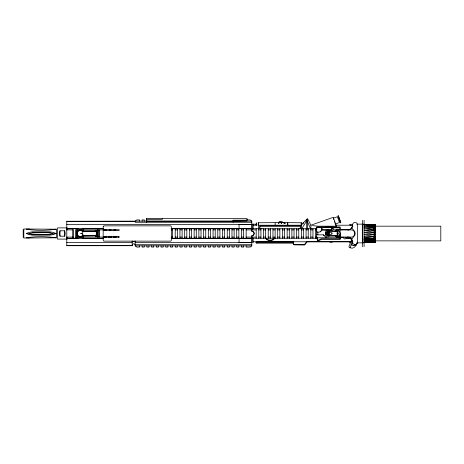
<?xml version="1.0" encoding="UTF-8"?>
<svg xmlns="http://www.w3.org/2000/svg" width="464" height="464" viewBox="0 0 464 464"><rect width="100%" height="100%" fill="white"/><g stroke="black" fill="none" stroke-linecap="round" stroke-linejoin="round"><path stroke-width="0.7" d="M73.034 228.735L73.034 238.247L73.034 229.889L66.793 229.889L67.628 228.735L77.372 228.735L79.28 229.384A4.501 3.207 0 0 0 81.519 229.384L83.433 228.735L103.553 228.735M75.997 228.735L75.992 238.247L75.992 229.889L77.911 229.889L77.372 228.735M232.858 220.997L146.96 220.997L146.346 219.785M357.471 242.057C356.828 245.195 353.817 249.557 350.146 247.799C352.095 241.1 354.664 237.162 344.3 238.914L343.87 238.629L343.836 237.029M321.511 227.528C322.729 230.956 319.87 233.125 316.581 231.855M332.073 227.528L332.073 230.167L331.458 229.686L322.115 229.686L320.212 231.855M328.506 230.167L328.732 230.208A0.592 0.592 0 0 1 329.098 230.753L335.553 230.904L335.779 230.26L336.661 229.912L352.031 229.912C355.563 230.318 355.563 236.669 352.031 237.075L339.897 237.075M339.259 235.538C339.12 237.22 336.313 237.324 335.553 236.06L329.098 236.205A0.592 0.592 0 0 1 328.506 236.797L327.155 236.797A1.392 1.392 0 0 1 325.763 235.405L325.763 231.559A1.392 1.392 0 0 1 327.155 230.167M278.702 223.532L279.316 222.36M351.811 227.836A4.715 4.715 0 0 1 347.89 229.929A4.721 4.721 0 0 0 351.799 227.836L352.611 225.214A2.459 2.459 0 0 1 354.693 222.43A2.459 2.459 0 0 1 357.477 224.512L357.466 242.475A2.459 2.459 0 0 1 354.682 244.557A2.459 2.459 0 0 1 352.594 241.773L351.799 239.151A4.721 4.721 0 0 0 347.878 237.058L347.449 237.058M352.831 241.303L351.938 244.94L351.097 244.493C352.164 245.502 354.438 246.523 355.012 244.441M60.013 230.788L59.694 232.093A4.82 2.511 90 0 0 59.699 234.888L60.013 236.199L64.711 236.199L65.14 233.491L64.711 230.788L60.013 230.788L60.013 236.199M103.553 238.247L83.433 238.247L82.911 237.092L83.52 235.996L93.473 235.793M306.89 228.868L306.89 221.647L307.748 219.089L306.866 219.089L301.217 225.26M301.577 228.978L306.402 221.421L307.307 218.863M351.996 227.47L352.391 226.362M305.915 221.647L306.205 220.87M132.182 245.114C132.42 243.304 134.96 243.31 135.198 245.114M255.937 224.564L256.662 223.839M331.94 233.92L331.035 234.413L329.034 234.413M97.225 235.248L96.448 235.996L94.824 235.793M97.225 231.727L96.448 230.985L83.52 230.985L82.911 229.889L83.433 228.735M73.034 237.092L66.793 237.092L67.628 238.247L77.372 238.247L77.911 237.092L76.798 233.491L77.911 229.889M327.839 233.189L327.839 233.798M335.553 230.904C336.313 229.639 339.12 229.744 339.259 231.426M232.858 221.189L246.459 220.91L247.132 220.475L247.132 219.919M66.793 229.889L67.628 228.735M274.607 237.783C272.728 241.054 267.537 241.054 265.663 237.783M274.937 238.09C272.925 241.605 267.345 241.605 265.327 238.09M305.063 243.907L306.762 241.767L350.9 241.767L253.338 241.767M373.972 238.044L375.376 236.309L364.049 236.309L373.972 234.448L375.376 232.539L364.049 232.539L373.972 230.678L375.376 228.938L364.049 228.938L373.972 227.401M375.376 227.012L375.376 224.385L364.049 225.173L375.376 225.173L373.972 226.299L364.049 227.401L375.376 227.401L373.972 228.938L364.049 230.678L375.376 230.678L373.972 232.539L364.049 234.448L375.376 234.448L373.972 236.309L364.049 238.044L373.972 239.041L375.376 238.044L364.049 238.044M351.799 239.151L354.89 235.109A5.991 5.991 0 0 0 354.89 231.878L351.799 227.836M256.818 242.979L256.105 242.249L256.151 242.933L256.662 243.148L293.521 243.148M316.866 236.797L316.866 238.194L317.654 240.497L321.256 238.751L340.176 238.751M256.314 242.765L255.937 242.423M337.177 233.003L337.374 231.565L326.795 231.559L326.795 235.422L337.328 235.428L337.177 233.984M162.354 218.602L247.132 218.602L247.132 219.576L246.459 220.203L233.177 220.203L232.858 221.45L146.96 221.45L146.346 220.91M339.967 238.247L341.336 237.075L341.353 237.394M278.905 222.569L279.316 222.146L280.79 222.146L281.3 222.569M349.322 224.866L351.3 224.193L352.802 225.255M258.808 222.766L279.2 222.604M239.07 242.417L251.784 242.417L251.784 245.862L250.183 247.074L246.164 247.074L246.164 245.862M375.376 240.862L373.972 241.814L364.049 242.399L375.376 242.399L366.177 242.44M336.365 231.559L336.754 231.316A2.419 2.419 0 0 1 340.216 233.491A2.419 2.419 0 0 1 336.748 235.671L336.365 235.428M96.286 231.275L83.717 231.49L82.221 230.591A3.492 3.492 0 0 0 77.656 231.188A3.492 3.492 0 0 0 77.656 235.799A3.492 3.492 0 0 0 82.221 236.396L83.717 235.497L96.286 235.712M26.274 233.491L29.267 232.371L32.486 231.832L49.81 231.832L53.035 232.371L56.022 233.491L53.035 234.616L49.81 235.155L32.486 235.155L29.267 234.616L26.274 233.491C36.064 234.836 46.238 234.836 56.022 233.491M373.972 226.966L375.376 226.299L364.049 226.299L373.972 225.173L375.376 224.588L364.049 224.588L367.592 224.796M77.372 238.247L79.28 237.591A4.501 3.207 0 0 1 81.519 237.591L83.433 238.247M330.119 226.629L330.745 226.351M375.451 226.183L440.8 226.183L440.8 240.886L364.049 240.862L373.972 240.294L375.376 239.673L375.376 242.597L364.049 242.597L375.376 242.597M259.968 227.087L260.507 226.861M373.972 242.399L375.376 241.814L364.049 241.814L373.972 240.862L375.376 240.294L364.049 240.294M135.198 221.357L66.793 221.537M29.394 233.491L34.023 232.47L48.273 232.47L52.902 233.491M333.338 218.184L337.398 216.74L339.462 222.552L335.397 223.996L334.973 222.795M310.886 225.22L333.239 217.343L336.359 226.194L317.794 226.194L312.463 225.574M279.084 222.517L281.027 222.517L281.404 223.532M31.622 234.517L34.023 234.187L50.675 234.517M50.077 232.551L32.225 232.551M350.54 225.26L351.956 225.574L352.866 226.612M373.972 240.294L364.049 239.586L373.972 239.041M353.458 245.694L353.777 245.676M29.267 228.99L26.274 229.199C36.076 230.672 46.226 230.672 56.022 229.199L23.809 228.99L23.809 237.997L56.022 237.788C46.226 236.315 36.076 236.315 26.274 237.788L29.267 237.997M332.485 227.528L333.013 228.793L333.645 229.193L340.071 229.181M146.346 218.915L162.522 218.991L146.346 219.06M246.836 219.901L250.183 219.901L251.784 221.113L251.784 224.564L239.07 224.564M146.195 221.113L66.793 221.27L66.793 245.705L132.182 245.705L132.182 240.926M234.129 221.113L251.784 221.113M251.784 222.268L135.198 222.268L135.198 221.113L136.799 219.901L139.531 219.901L139.531 221.113M278.905 222.355L283.347 222.355L285.134 223.207L283.893 223.207M280.79 222.36L283.347 222.569L285.134 223.428M283.498 222.604L301.026 222.766M252.109 224.187L256.905 224.187M356.735 224.147L362.419 224.147L362.419 242.84L356.735 242.84M362.326 224.228L364.089 224.228M66.793 224.379L251.784 224.379M375.376 224.385L364.049 224.385L373.972 224.588M364.049 224.588L375.376 224.588M253.338 225.22L256.917 225.22M258.616 225.22L301.217 225.22M336.359 226.194L336.035 225.22L350.9 225.22M325.409 226.351L331.029 226.351M260.466 226.571L299.547 226.571M325.838 226.989L316.581 226.989L316.581 237.777M330.588 226.989L340.071 226.989L340.071 237.777L317.492 237.777L316.581 236.976M374.019 227.319L375.121 227.319M325.409 227.412L331.029 227.412M316.581 227.528L340.071 227.528M67.263 227.882L57.553 227.882L57.553 239.105L67.263 239.105M66.793 228.375L103.513 228.375M171.309 228.375L251.784 228.375L251.784 231.333L252.851 231.548A2.1 2.1 0 0 1 252.851 235.434L251.784 235.648L251.784 238.6L171.309 238.6M171.204 228.735L251.784 228.735M251.906 228.735L316.97 228.735M340.559 229.593L350.372 229.593M79.75 229.9L81.519 229.9M82.911 229.889L106.424 229.889L106.424 230.179M108.999 229.889L111.157 229.889M113.732 229.889L115.884 229.889M171.204 229.889L172.643 229.889M175.218 229.889L177.37 229.889M179.945 229.889L182.103 229.889M184.678 229.889L186.83 229.889M189.405 229.889L191.562 229.889M194.138 229.889L196.289 229.889M198.865 229.889L201.022 229.889M203.597 229.889L205.749 229.889M208.324 229.889L210.476 229.889M213.057 229.889L215.209 229.889M217.784 229.889L219.936 229.889M222.517 229.889L224.669 229.889M227.244 229.889L229.396 229.889M231.977 229.889L234.129 229.889M236.704 229.889L238.856 229.889M241.437 229.889L243.588 229.889M246.164 229.889L251.784 229.889M251.906 229.912L256.198 229.912M258.773 229.912L260.93 229.912M263.506 229.912L265.657 229.912M268.233 229.912L270.39 229.912M272.965 229.912L275.117 229.912M277.692 229.912L279.85 229.912M282.425 229.912L284.577 229.912M287.152 229.912L289.31 229.912M291.885 229.912L294.037 229.912M296.612 229.912L298.764 229.912M301.345 229.912L303.497 229.912M306.072 229.912L308.224 229.912M310.805 229.912L312.956 229.912M315.532 229.912L316.97 229.912M327.671 230.092L328.773 230.092M321.511 230.167L332.073 230.167M79.97 230.515L80.835 230.515M95.445 230.91L96.477 230.91L96.477 236.077L95.271 236.077M96.582 231.275L83.764 231.275L82.899 230.869A3.706 3.706 0 0 0 77.662 230.869A3.706 3.706 0 0 0 77.662 236.112A3.706 3.706 0 0 0 82.899 236.118L83.764 235.712L96.582 235.712M97.092 231.275L97.858 231.275M96.883 231.49L97.643 231.49M33.211 232.365L49.091 232.365M329.034 232.574L331.035 232.574L331.94 233.067M326.871 232.754L325.728 232.754L325.728 234.233L326.871 234.233M327.48 232.783L327.903 232.783M328.535 232.783L328.959 232.783M325.728 232.893L326.871 232.893M325.728 233.264L326.871 233.264M325.728 233.723L326.871 233.723M325.728 234.094L326.871 234.094M327.48 234.204L327.903 234.204M328.535 234.204L328.959 234.204M316.581 234.842L323.292 234.842L326.337 237.777M96.883 235.497L97.643 235.497M97.092 235.712L97.858 235.712M79.97 236.466L80.835 236.466M340.071 237.052L336.365 237.005L335.553 236.06M75.992 237.092L77.911 237.092M82.911 237.092L106.424 237.092M108.999 237.092L111.157 237.092M113.732 237.092L115.884 237.092M171.204 237.092L172.643 237.092M175.218 237.092L177.37 237.092M179.945 237.092L182.103 237.092M184.678 237.092L186.83 237.092M189.405 237.092L191.562 237.092M194.138 237.092L196.289 237.092M198.865 237.092L201.022 237.092M203.597 237.092L205.749 237.092M208.324 237.092L210.476 237.092M213.057 237.092L215.209 237.092M217.784 237.092L219.936 237.092M222.517 237.092L224.669 237.092M227.244 237.092L229.396 237.092M231.977 237.092L234.129 237.092M236.704 237.092L238.856 237.092M241.437 237.092L243.588 237.092M246.164 237.092L251.784 237.092M251.906 237.075L256.198 237.075M258.773 237.075L260.93 237.075M263.506 237.075L265.657 237.075M268.233 237.075L270.39 237.075M272.965 237.075L275.117 237.075M277.692 237.075L279.85 237.075M282.425 237.075L284.577 237.075M287.152 237.075L289.31 237.075M291.885 237.075L294.037 237.075M296.612 237.075L298.764 237.075M301.345 237.075L303.497 237.075M306.072 237.075L308.224 237.075M310.805 237.075L312.956 237.075M315.532 237.075L316.97 237.075M340.321 237.394L343.894 237.394M345.32 237.394L350.691 237.394M171.204 238.247L251.784 238.247M251.906 238.247L316.97 238.247M66.793 238.6L103.437 238.6M364.049 239.041L375.376 239.041L375.376 227.401M364.049 239.586L373.972 239.586M374.019 239.749L375.121 239.749M132.182 241.437L135.198 241.437M257.056 242.8L257.056 241.518L258.361 241.663M258.245 241.593L293.271 241.593M293.799 241.663L257.056 241.518M292.361 241.802L293.729 241.802M257.056 242.283L292.813 242.283M66.793 242.602L132.182 242.602M135.198 242.602L251.784 242.602M362.326 242.759L364.089 242.759M135.198 244.714L251.784 244.714M66.793 245.444L132.182 245.444M135.198 240.926L135.198 245.862L251.784 245.862M345.523 237.864L350.685 237.887M350.9 242.834L349.322 242.121M352.095 240.915L351.028 241.025L348.986 246.454L349.137 247.3L350.146 247.799M333.645 229.193L333.013 228.793M323.292 234.842L324.307 235.584M350.187 241.605L350.54 241.727M354.699 245.027L355.975 245.462M374.442 238.716L375.376 239.041M318.136 240.497L318.774 240.741L321.256 239.453L340.176 239.453L340.176 234.355M299.924 226.861L300.463 227.087M325.687 226.351L326.32 226.629M306.402 221.421L306.89 221.647M135.198 245.862L136.799 247.074L139.531 247.074L139.531 245.862M281.207 221.972L282.524 221.96L281.207 222.326M339.967 228.735L341.336 229.912L341.353 229.593M66.793 237.075L67.628 238.247M317.823 240.741L316.866 237.951M307.748 219.089L310.886 225.26L310.886 228.897M310.619 228.967L307.145 220.87L307.145 228.92M281.3 222.117L280.79 221.693L279.084 221.746L278.702 223.428M281.207 222.569L281.404 223.428M338.465 215.87L340.779 222.389M340.744 222.749L338.268 215.772M337.931 215.893L340.408 222.871M333.761 219.379L333.384 218.324M334.37 221.09L334.689 221.983M335.692 224.234L336.151 225.545M330.849 226.989L331.012 227.528M373.972 224.385L373.972 242.597M364.089 220.272L364.089 246.715M362.326 220.272L362.326 246.715M347.252 229.593L347.252 229.912M347.252 237.075L347.252 237.394M345.831 229.593L345.831 229.912M345.831 237.075L345.831 237.394M342.687 229.593L342.687 229.912M342.687 237.075L342.687 237.394M332.288 241.674L332.288 242.156L330.003 242.156L330.003 241.674M331.986 233.003L331.986 233.984M331.458 227.528L331.458 229.686M329.034 233.003L329.034 233.984M328.959 231.565L328.959 235.416M328.785 232.545L328.785 234.442M328.535 231.565L328.535 235.416M328.524 231.078L328.524 235.909M327.915 231.078L327.915 235.909M327.654 232.545L327.654 234.442M327.48 231.565L327.48 235.416M327.277 231.559L327.277 235.422M327.033 231.559L327.033 232.574M327.033 234.413L327.033 235.428M322.115 227.528L322.115 229.686M317.84 231.855L317.84 234.842M315.532 228.735L315.532 238.247M312.956 228.735L312.956 238.247M310.805 228.735L310.805 238.247M308.224 228.735L308.224 238.247M306.072 228.735L306.072 238.247M303.497 228.735L303.497 238.247M303.114 222.668L303.114 224.025M301.31 222.83L301.31 225.289M301.345 228.735L301.345 238.247M301.217 222.668L301.217 228.897M298.764 228.735L298.764 238.247M296.612 228.735L296.612 238.247M294.135 244.789L304.599 244.969L307.093 241.767L304.407 244.696L293.352 244.69L293.242 241.767M294.037 228.735L294.037 238.247M292.813 241.663L292.813 242.8M291.885 228.735L291.885 238.247M289.31 228.735L289.31 238.247M287.767 223.149L287.767 225.046M287.726 222.83L287.726 225.289M287.152 228.735L287.152 238.247M284.577 228.735L284.577 238.247M282.425 228.735L282.425 238.247M279.85 228.735L279.85 238.247M277.692 228.735L277.692 238.247M275.158 222.83L275.158 225.289M275.117 228.735L275.117 238.247M272.965 228.735L272.965 238.247M270.39 228.735L270.39 238.247M268.233 228.735L268.233 238.247M265.657 228.735L265.657 238.247M263.506 228.735L263.506 238.247M260.93 228.735L260.93 238.247M258.773 228.735L258.773 238.247M258.616 222.668L258.616 228.897M258.523 222.83L258.523 225.289M256.72 222.668L256.72 225.26M256.198 228.735L256.198 238.247M253.135 224.147L253.135 229.088M253.135 237.899L253.135 242.84M252.004 224.808L252.004 228.387M252.004 238.6L252.004 242.179M251.906 224.147L251.906 231.269L252.758 231.437A2.221 2.221 0 0 1 252.758 235.55L251.906 235.712L251.906 242.84M246.459 220.203L246.459 220.91M246.164 228.735L246.164 238.247M243.588 228.735L243.588 238.247M243.588 245.862L243.588 247.074L241.437 247.074L241.437 245.862M241.437 228.735L241.437 238.247M239.07 224.379L239.07 228.375M239.07 238.6L239.07 242.602M238.856 228.735L238.856 238.247M238.856 245.862L238.856 247.074L236.704 247.074L236.704 245.862M236.704 228.735L236.704 238.247M234.129 228.735L234.129 238.247M234.129 245.862L234.129 247.074L231.977 247.074L231.977 245.862M233.177 220.203L233.177 222.262M231.977 228.735L231.977 238.247M229.396 228.735L229.396 238.247M229.396 245.862L229.396 247.074L227.244 247.074L227.244 245.862M227.244 228.735L227.244 238.247M224.669 228.735L224.669 238.247M224.669 245.862L224.669 247.074L222.517 247.074L222.517 245.862M222.517 228.735L222.517 238.247M219.936 228.735L219.936 238.247M219.936 245.862L219.936 247.074L217.784 247.074L217.784 245.862M217.784 228.735L217.784 238.247M215.209 228.735L215.209 238.247M215.209 245.862L215.209 247.074L213.057 247.074L213.057 245.862M213.057 228.735L213.057 238.247M210.476 228.735L210.476 238.247M210.476 245.862L210.476 247.074L208.324 247.074L208.324 245.862M208.324 228.735L208.324 238.247M205.749 228.735L205.749 238.247M205.749 245.862L205.749 247.074L203.597 247.074L203.597 245.862M203.597 228.735L203.597 238.247M201.022 228.735L201.022 238.247M201.022 245.862L201.022 247.074L198.865 247.074L198.865 245.862M198.865 228.735L198.865 238.247M196.289 228.735L196.289 238.247M196.289 245.862L196.289 247.074L194.138 247.074L194.138 245.862M194.138 228.735L194.138 238.247M191.562 228.735L191.562 238.247M191.562 245.862L191.562 247.074L189.405 247.074L189.405 245.862M189.405 228.735L189.405 238.247M186.83 228.735L186.83 238.247M186.83 245.862L186.83 247.074L184.678 247.074L184.678 245.862M184.678 228.735L184.678 238.247M182.103 228.735L182.103 238.247M182.103 245.862L182.103 247.074L179.945 247.074L179.945 245.862M179.945 228.735L179.945 238.247M177.37 228.735L177.37 238.247M177.37 245.862L177.37 247.074L175.218 247.074L175.218 245.862M175.218 228.735L175.218 238.247M172.643 228.735L172.643 238.247M172.643 245.862L172.643 247.074L170.485 247.074L170.485 245.862M167.91 245.862L167.91 247.074L165.758 247.074L165.758 245.862M163.183 245.862L163.183 247.074L161.031 247.074L161.031 245.862M158.45 245.862L158.45 247.074L156.298 247.074L156.298 245.862M153.723 245.862L153.723 247.074L151.571 247.074L151.571 245.862M148.99 245.862L148.99 247.074L146.839 247.074L146.839 245.862M146.96 220.997L146.96 221.45M146.346 218.602L146.346 222.262M144.263 221.113L144.263 219.901L142.112 219.901L142.112 221.113M144.263 245.862L144.263 247.074L142.112 247.074L142.112 245.862M118.459 236.205L118.459 237.568M115.884 236.205L115.884 237.568M113.732 236.205L113.732 237.568M111.157 236.205L111.157 237.568M108.999 236.205L108.999 237.568M106.424 236.205L106.424 237.568M99.18 229.999L99.18 236.988M98.971 229.784L98.971 237.203M97.858 229.784L97.858 237.203M97.643 229.999L97.643 236.988M96.297 230.91L96.297 236.077M64.711 230.788L64.711 236.199M56.538 228.984L56.538 237.997M23.2 229.593L23.2 237.394M261.934 228.665A2.43 1.143 0.1 0 1 259.504 227.522L259.504 226.542A2.43 1.148 0 0 1 261.934 225.394L298.497 225.4A2.43 1.148 0 0 1 300.927 226.542L300.927 227.522A2.43 1.143 0 0 1 298.497 228.671M82.917 234.465L82.383 235.596L81.415 236.24A2.964 2.964 0 0 1 79.141 236.24L78.631 235.967A2.964 2.964 0 0 1 78.631 231.031L79.141 230.747A2.964 2.964 0 0 1 81.415 230.759L82.383 231.391L82.917 232.522L82.25 233.305L80.742 233.305L80.742 233.682L82.25 233.682L82.917 234.465M103.217 226.664L103.165 229.726L119.173 229.726L119.341 230.051L119.173 230.37L103.165 230.37L103.165 236.617L119.173 236.617L119.341 236.936L119.173 237.255L103.165 237.255L103.165 240.056L103.779 241.135L170.787 241.135L171.355 240.323L171.402 226.931L170.787 225.852L103.779 225.852L103.217 226.664M256.818 224.008L256.151 224.054L256.818 224.008M337.264 234.071A0.789 0.789 0 0 0 338.569 233.67A0.789 0.789 0 0 0 337.572 232.742A0.789 0.789 0 0 0 337.264 234.071"/></g></svg>
